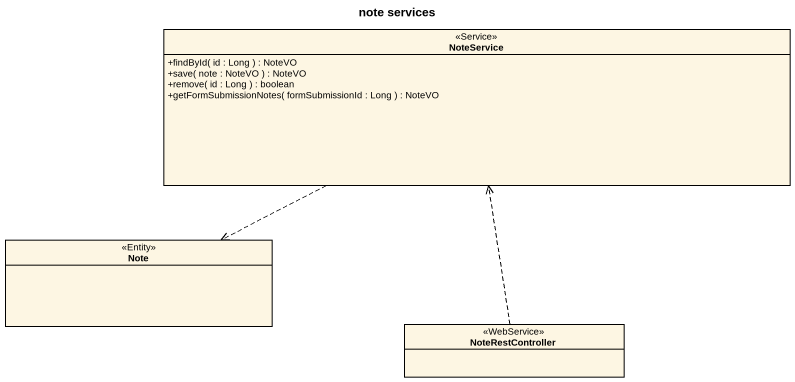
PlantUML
@startuml
title note services
hide circle
hide empty members
skinparam classAttributeIconSize 0
class NoteService <<Service>> {
  +findById( id : Long ) : NoteVO
  +save( note : NoteVO ) : NoteVO
  +remove( id : Long ) : boolean
  +getFormSubmissionNotes( formSubmissionId : Long ) : NoteVO
}
class "Note" as Note_ <<Entity>>
class NoteRestController <<WebService>>
NoteService .left.> Note_
NoteRestController .up.> NoteService
@enduml
